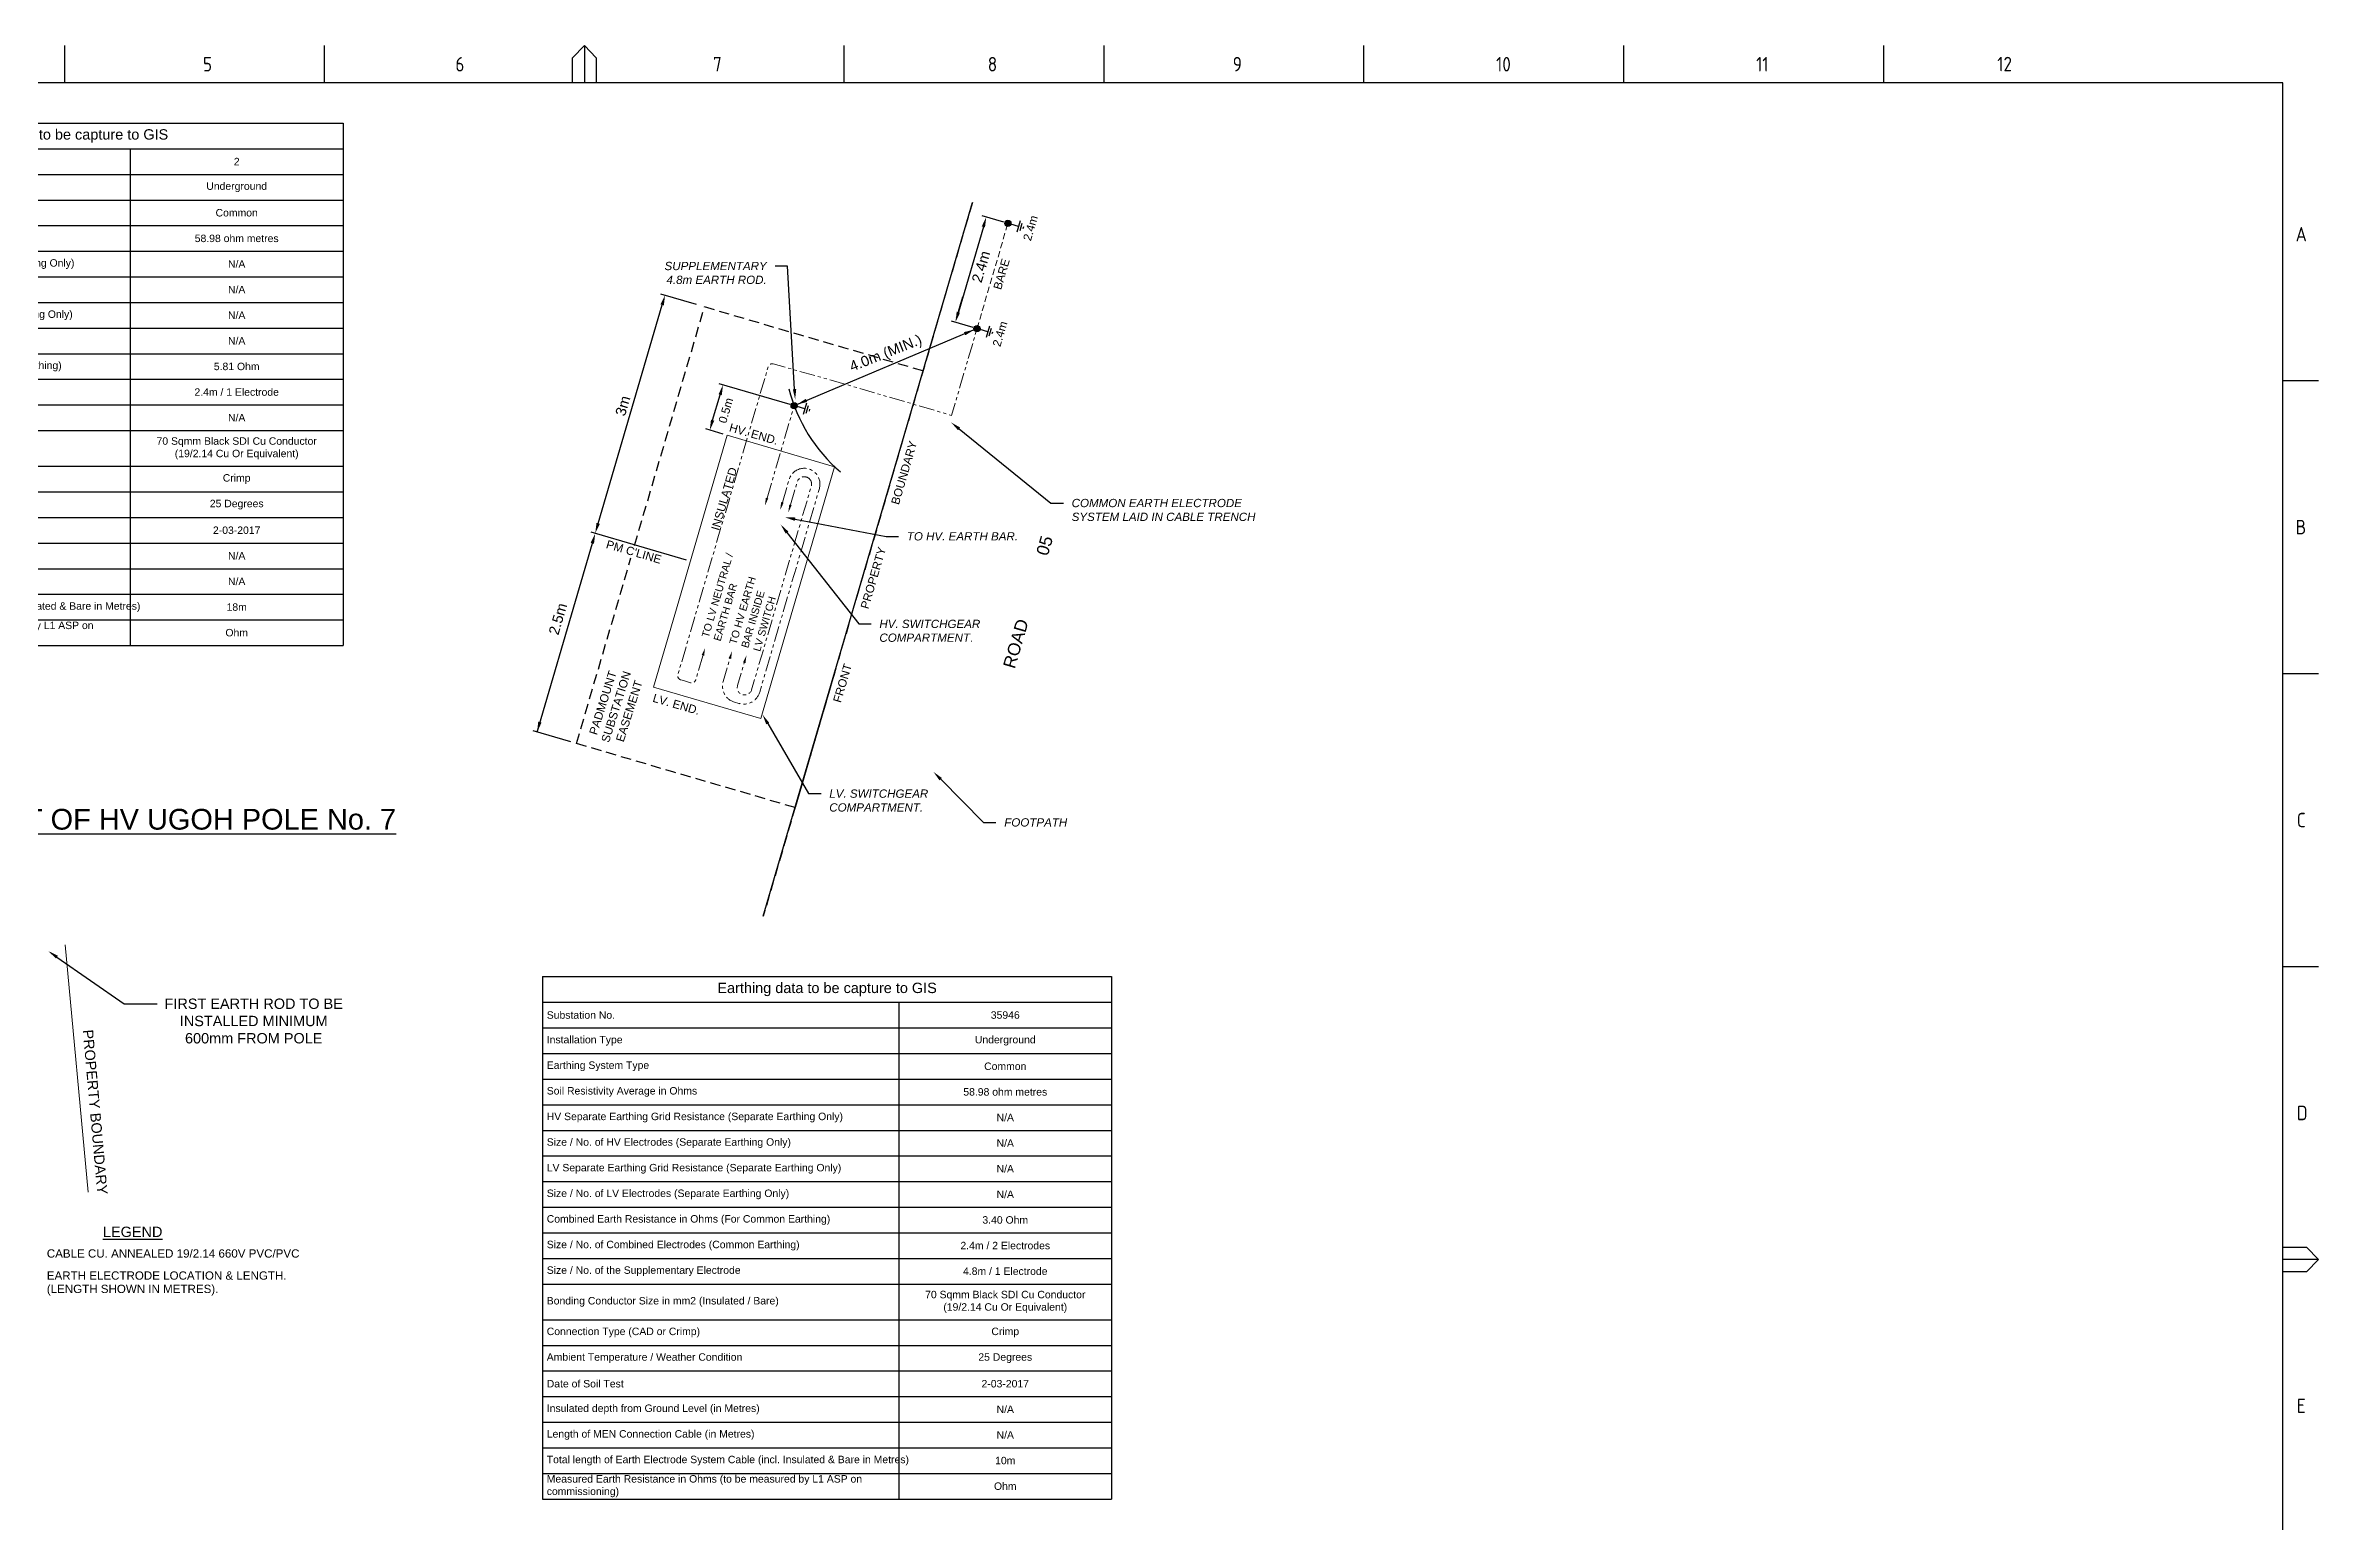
# Paper-space layout 'Sheet(3)' of a CAD drawing. Header units: metres, sheet in millimetres. Extents: x -29 to 809, y -3 to 584.
# Drawn here: x 260 to 809, y 227 to 584 of the extents above; entities that cross this region are included whole.
import ezdxf
from ezdxf import colors
from ezdxf.entities.mleader import LeaderData, LeaderLine
from ezdxf.enums import TextEntityAlignment as Align
from ezdxf.math import Vec2, Vec3

# ---------------------------------------------------------------- set-up
doc = ezdxf.new("R2010")
doc.units = ezdxf.units.M
doc.linetypes.add('DASHED', pattern=[0.75, 0.5, -0.25])
doc.linetypes.add('PHANTOM2', pattern=[1.25, 0.625, -0.125, 0.125, -0.125, 0.125, -0.125])
doc.layers.get('0').update_dxf_attribs({"color": 6})
doc.layers.add('Cadastre Land Parcels_SP_EXT', color=9, linetype='Continuous', lineweight=5)
for name, color, linetype in [('Notes', 7, 'Continuous'), ('Notes_SP_MISC', 7, 'Continuous'), ('SupportsUG_SP_EXT', 7, 'Continuous')]:
    doc.layers.add(name, color=color, linetype=linetype)
doc.styles.add('ARIAL', font='arial.ttf', dxfattribs={"height": 2})
doc.styles.add('iecARIAL', font='arial.ttf', dxfattribs={"height": 2})
doc.styles.add('iecISOCP', font='isocp.shx')
doc.styles.get("Standard").update_dxf_attribs({"font": 'arial.ttf'})

# ---------------------------------------------------------------- blocks, each defined once
blk = doc.blocks.new('A1_FRAME_TITLE')
at = {"layer": 'Notes', "linetype": 'Continuous'}
for p, q in [((285.67, 574.39), (285.67, 583.39)), ((351.17, 574.39), (351.17, 583.39)), ((413.67, 580.39), (416.67, 583.39)), ((416.67, 583.39), (416.67, 574.39)), ((416.67, 583.39), (419.67, 580.39)), ((482.19, 574.39), (482.19, 583.39)), ((547.7, 574.39), (547.7, 583.39)), ((613.21, 574.39), (613.21, 583.39)), ((678.72, 574.39), (678.72, 583.39)), ((744.23, 574.39), (744.23, 583.39)), ((413.67, 574.39), (413.67, 580.39)), ((419.67, 580.39), (419.67, 574.39)), ((844.88, 5.97), (844.88, 574.39)), ((853.87, 502.43), (844.87, 502.43)), ((844.88, 431.68), (853.87, 431.68)), ((844.87, 360.93), (853.87, 360.93)), ((844.88, 293.18), (850.87, 293.18)), ((850.87, 293.18), (853.87, 290.18)), ((853.87, 290.18), (844.87, 290.18)), ((850.87, 287.18), (844.88, 287.18)), ((853.87, 290.18), (850.87, 287.18))]:
    blk.add_line(p, q, dxfattribs=at)
at = {"layer": 'Notes', "linetype": 'Continuous', "flags": 128}
blk.add_lwpolyline([(844.88, 574.39), (149.5, 574.39)], dxfattribs=at)
blk.add_attdef('DRAFT_NUM', (9.35, 23.29), '', height=2.5, rotation=90)
at = {"layer": 'Notes', "style": 'iecISOCP'}
for s, p in [('5', (320.5, 577.12)), ('6', (384.13, 577.12)), ('7', (449.08, 577.12)), ('8', (518.36, 577.12)), ('9', (580.11, 577.12)), ('10', (646.5, 577.12)), ('11', (712.06, 577.12)), ('12', (772.87, 577.16)), ('A', (848.09, 536.06)), ('B', (848.09, 465.31)), ('C', (848.39, 394.56)), ('D', (848.39, 323.81)), ('E', (848.39, 253.06))]:
    blk.add_text(s, height=3.5, dxfattribs=at).set_placement(p)
at = {"layer": 'Notes', "style": 'iecISOCP', "flags": 8}
blk.add_attdef('VERSION_NO', text='', height=2.5, rotation=90, dxfattribs=at).set_placement((302.04, 43.81), align=Align.MIDDLE_CENTER)
at = {"layer": 'Notes', "style": 'iecISOCP'}
for tag, p in [('CAP_NO', (513.19, 43.46)), ('IE_NUM', (513.05, 37.81)), ('REF_No_1', (335.24, 32.31)), ('REF_1', (362.52, 32.31)), ('GEN_WO', (441.71, 31.76)), ('HV_SWITCH', (513.46, 32.16)), ('REF_No_2', (335.24, 26.31)), ('REF_2', (362.52, 26.31)), ('OH_WO', (441.71, 25.81)), ('UBD_REF', (513.05, 25.83)), ('REF_No_3', (335.24, 20.31)), ('REF_3', (362.52, 20.31)), ('UG_WO', (441.71, 20.05)), ('GIS_MAP_No', (513.05, 20.04)), ('REF_No_4', (335.24, 14.31)), ('REF_4', (362.52, 14.31)), ('HV_OP_DIAG', (513.33, 14.2)), ('SUB_WO', (441.71, 13.81)), ('LGA', (512.95, 7.78)), ('ExportID', (-11.47, 2.39))]:
    blk.add_attdef(tag, p, '', height=2.5, dxfattribs=at)
for tag, height, p in [('T1', 3.5, (684.37, 39.47)), ('scale', 2.5, (567.76, 33.27)), ('T2', 3.5, (684.37, 34.35)), ('T3', 3.5, (684.37, 28.92)), ('DRAWN', 2.5, (567.76, 24.93)), ('T4', 3.5, (684.37, 23.66)), ('REV', 5, (840.57, 17.1)), ('DATE', 2.5, (567.76, 16.88)), ('T5', 3.5, (684.37, 18.23)), ('T6', 3.5, (684.37, 12.97)), ('DESIGN', 2.5, (605.62, 9.15)), ('CHD', 2.5, (567.76, 8.37))]:
    blk.add_attdef(tag, text='', height=height, dxfattribs=at).set_placement(p, align=Align.CENTER)
blk.add_attdef('NUM', text='', height=7, dxfattribs=at).set_placement((812.88, 20.12), align=Align.MIDDLE_CENTER)
for tag, p in [('NS', (811.23, 8.12)), ('SHTS', (825.93, 8.12))]:
    blk.add_attdef(tag, text='', height=2.5, dxfattribs=at).set_placement(p, align=Align.MIDDLE)
at = {"layer": 'Notes', "style": 'iecISOCP', "flags": 1}
for tag, p in [('ProjectType', (-6.37, -26.8)), ('ProjectNumber', (3.01, -26.82)), ('DrawingNumber', (14.96, -26.8)), ('ProjectDescription', (27.02, -26.83)), ('ExportDate', (39.74, -26.79)), ('ExportUserName', (48.61, -26.8)), ('DesignerCompanyName', (60.94, -26.79)), ('ExportAreaOfInterest', (76.55, -26.81)), ('GIS_SUCCESS', (91.45, -26.78)), ('CAD_SUCCESS', (101.24, -26.78)), ('DEPOTCODE', (111.56, -26.88)), ('ExportCategories', (119.53, -26.8)), ('Comments', (133.84, -26.88))]:
    blk.add_attdef(tag, p, '', height=1, dxfattribs=at)
blk = doc.blocks.new('m4')
at = {"layer": 'Notes', "color": 7, "linetype": 'Continuous'}
for points in [[(0, -1.95), (0, 0)], [(-1.43, -1.95), (1.43, -1.95)], [(-0.95, -2.52), (0.95, -2.52)], [(-0.24, -3.09), (0.24, -3.09)]]:
    blk.add_lwpolyline(points, dxfattribs=at)
blk = doc.blocks.new('*T806')
at = {"layer": 'Notes', "lineweight": -2, "transparency": 16777216}
for p, q in [((0, 0), (137.42, 0)), ((0, 0), (0, -126.17)), ((137.42, 0), (137.42, -126.17)), ((0, -6.19), (137.42, -6.19)), ((86.05, -6.19), (86.05, -126.17)), ((0, -12.37), (137.42, -12.37)), ((0, -18.56), (137.42, -18.56)), ((0, -24.75), (137.42, -24.75)), ((0, -30.93), (137.42, -30.93)), ((0, -37.12), (137.42, -37.12)), ((0, -43.31), (137.42, -43.31)), ((0, -49.49), (137.42, -49.49)), ((0, -55.68), (137.42, -55.68)), ((0, -61.87), (137.42, -61.87)), ((0, -68.05), (137.42, -68.05)), ((0, -74.24), (137.42, -74.24)), ((0, -82.86), (137.42, -82.86)), ((0, -89.05), (137.42, -89.05)), ((0, -95.23), (137.42, -95.23)), ((0, -101.42), (137.42, -101.42)), ((0, -107.61), (137.42, -107.61)), ((0, -113.79), (137.42, -113.79)), ((0, -119.98), (137.42, -119.98)), ((0, -126.17), (137.42, -126.17))]:
    blk.add_line(p, q, dxfattribs=at)
at = {"layer": 'Notes', "color": 0, "transparency": 16777216}
for s, insert, char_height, width, attachment_point in [('Earthing data to be capture to GIS', (68.71, -3.09), 2.5, 135.4197, 5), ('Substation No. ', (1, -9.28), 1.8, 84.0504, 4), ('35946', (111.74, -9.28), 1.8, 49.3693, 5), ('Installation Type', (1, -15.47), 1.8, 84.0504, 4), ('Underground', (111.74, -15.47), 1.8, 49.3693, 5), ('Earthing System Type', (1, -21.65), 1.8, 84.0504, 4), ('Common', (111.74, -21.65), 1.8, 49.3693, 5), ('Soil Resistivity Average in Ohms', (1, -27.84), 1.8, 84.0504, 4), ('58.98 ohm metres', (111.74, -27.84), 1.8, 49.3693, 5), ('HV Separate Earthing Grid Resistance (Separate Earthing Only)', (1, -34.03), 1.8, 84.0504, 4), ('N/A', (111.74, -34.03), 1.8, 49.3693, 5), ('Size / No. of HV Electrodes (Separate Earthing Only)', (1, -40.21), 1.8, 84.0504, 4), ('N/A', (111.74, -40.21), 1.8, 49.3693, 5), ('LV Separate Earthing Grid Resistance (Separate Earthing Only)', (1, -46.4), 1.8, 84.0504, 4), ('N/A', (111.74, -46.4), 1.8, 49.3693, 5), ('Size / No. of LV Electrodes (Separate Earthing Only)', (1, -52.59), 1.8, 84.0504, 4), ('N/A', (111.74, -52.59), 1.8, 49.3693, 5), ('Combined Earth Resistance in Ohms (For Common Earthing)', (1, -58.77), 1.8, 84.0504, 4), ('3.40 Ohm', (111.74, -58.77), 1.8, 49.3693, 5), ('Size / No. of Combined Electrodes (Common Earthing)', (1, -64.96), 1.8, 84.0504, 4), ('2.4m / 2 Electrodes', (111.74, -64.96), 1.8, 49.3693, 5), ('Size / No. of the Supplementary Electrode', (1, -71.15), 1.8, 84.0504, 4), ('4.8m / 1 Electrode', (111.74, -71.15), 1.8, 49.3693, 5), ('70 Sqmm Black SDI Cu Conductor\\P(19/2.14 Cu Or Equivalent)', (111.74, -78.55), 1.8, 49.3693, 5), ('Bonding Conductor Size in mm2 (Insulated / Bare)', (1, -78.55), 1.8, 84.0504, 4), ('Connection Type (CAD or Crimp)', (1, -85.95), 1.8, 84.0504, 4), ('Crimp', (111.74, -85.95), 1.8, 49.3693, 5), ('Ambient Temperature / Weather Condition', (1, -92.14), 1.8, 84.0504, 4), ('25 Degrees', (111.74, -92.14), 1.8, 49.3693, 5), ('Date of Soil Test', (1, -98.33), 1.8, 84.0504, 4), ('2-03-2017', (111.74, -98.33), 1.8, 49.3693, 5), ('Insulated depth from Ground Level (in Metres)', (1, -104.51), 1.8, 84.0504, 4), ('N/A', (111.74, -104.51), 1.8, 49.3693, 5), ('Length of MEN Connection Cable (in Metres)', (1, -110.7), 1.8, 84.0504, 4), ('N/A', (111.74, -110.7), 1.8, 49.3693, 5), ('Total length of Earth Electrode System Cable (incl. Insulated & Bare in Metres)', (1, -116.89), 1.8, 84.0504, 4), ('Measured Earth Resistance in Ohms (to be measured by L1 ASP on commissioning)', (1, -123.07), 1.8, 84.0504, 4), ('10m', (111.74, -116.89), 1.8, 49.3693, 5), ('Ohm', (111.74, -123.07), 1.8, 49.3693, 5)]:
    blk.add_mtext(s, dxfattribs=dict(at, insert=insert, char_height=char_height, width=width, attachment_point=attachment_point))
blk = doc.blocks.new('*T807')
at = {"layer": 'Notes', "lineweight": -2, "transparency": 16777216}
for p, q in [((0, 0), (137.42, 0)), ((0, 0), (0, -126.17)), ((137.42, 0), (137.42, -126.17)), ((0, -6.19), (137.42, -6.19)), ((86.05, -6.19), (86.05, -126.17)), ((0, -12.37), (137.42, -12.37)), ((0, -18.56), (137.42, -18.56)), ((0, -24.75), (137.42, -24.75)), ((0, -30.93), (137.42, -30.93)), ((0, -37.12), (137.42, -37.12)), ((0, -43.31), (137.42, -43.31)), ((0, -49.49), (137.42, -49.49)), ((0, -55.68), (137.42, -55.68)), ((0, -61.87), (137.42, -61.87)), ((0, -68.05), (137.42, -68.05)), ((0, -74.24), (137.42, -74.24)), ((0, -82.86), (137.42, -82.86)), ((0, -89.05), (137.42, -89.05)), ((0, -95.23), (137.42, -95.23)), ((0, -101.42), (137.42, -101.42)), ((0, -107.61), (137.42, -107.61)), ((0, -113.79), (137.42, -113.79)), ((0, -119.98), (137.42, -119.98)), ((0, -126.17), (137.42, -126.17))]:
    blk.add_line(p, q, dxfattribs=at)
at = {"layer": 'Notes', "color": 0, "transparency": 16777216}
for s, insert, char_height, width, attachment_point in [('Earthing data to be capture to GIS', (68.71, -3.09), 2.5, 135.4197, 5), ('Pole No. ', (1, -9.28), 1.8, 84.0504, 4), ('2', (111.74, -9.28), 1.8, 49.3693, 5), ('Installation Type', (1, -15.47), 1.8, 84.0504, 4), ('Underground', (111.74, -15.47), 1.8, 49.3693, 5), ('Earthing System Type', (1, -21.65), 1.8, 84.0504, 4), ('Common', (111.74, -21.65), 1.8, 49.3693, 5), ('Soil Resistivity Average in Ohms', (1, -27.84), 1.8, 84.0504, 4), ('58.98 ohm metres', (111.74, -27.84), 1.8, 49.3693, 5), ('HV Separate Earthing Grid Resistance (Separate Earthing Only)', (1, -34.03), 1.8, 84.0504, 4), ('N/A', (111.74, -34.03), 1.8, 49.3693, 5), ('Size / No. of HV Electrodes (Separate Earthing Only)', (1, -40.21), 1.8, 84.0504, 4), ('N/A', (111.74, -40.21), 1.8, 49.3693, 5), ('LV Separate Earthing Grid Resistance (Separate Earthing Only)', (1, -46.4), 1.8, 84.0504, 4), ('N/A', (111.74, -46.4), 1.8, 49.3693, 5), ('Size / No. of LV Electrodes (Separate Earthing Only)', (1, -52.59), 1.8, 84.0504, 4), ('N/A', (111.74, -52.59), 1.8, 49.3693, 5), ('Combined Earth Resistance in Ohms (For Common Earthing)', (1, -58.77), 1.8, 84.0504, 4), ('5.81 Ohm', (111.74, -58.77), 1.8, 49.3693, 5), ('Size / No. of Combined Electrodes (Common Earthing)', (1, -64.96), 1.8, 84.0504, 4), ('2.4m / 1 Electrode', (111.74, -64.96), 1.8, 49.3693, 5), ('Size / No. of the Supplementary Electrode', (1, -71.15), 1.8, 84.0504, 4), ('N/A', (111.74, -71.15), 1.8, 49.3693, 5), ('70 Sqmm Black SDI Cu Conductor\\P(19/2.14 Cu Or Equivalent)', (111.74, -78.55), 1.8, 49.3693, 5), ('Bonding Conductor Size in mm2 (Insulated / Bare)', (1, -78.55), 1.8, 84.0504, 4), ('Connection Type (CAD or Crimp)', (1, -85.95), 1.8, 84.0504, 4), ('Crimp', (111.74, -85.95), 1.8, 49.3693, 5), ('Ambient Temperature / Weather Condition', (1, -92.14), 1.8, 84.0504, 4), ('25 Degrees', (111.74, -92.14), 1.8, 49.3693, 5), ('Date of Soil Test', (1, -98.33), 1.8, 84.0504, 4), ('2-03-2017', (111.74, -98.33), 1.8, 49.3693, 5), ('Insulated depth from Ground Level (in Metres)', (1, -104.51), 1.8, 84.0504, 4), ('N/A', (111.74, -104.51), 1.8, 49.3693, 5), ('Length of MEN Connection Cable (in Metres)', (1, -110.7), 1.8, 84.0504, 4), ('N/A', (111.74, -110.7), 1.8, 49.3693, 5), ('Total length of Earth Electrode System Cable (incl. Insulated & Bare in Metres)', (1, -116.89), 1.8, 84.0504, 4), ('Measured Earth Resistance in Ohms (to be measured by L1 ASP on commissioning)', (1, -123.07), 1.8, 84.0504, 4), ('18m', (111.74, -116.89), 1.8, 49.3693, 5), ('Ohm', (111.74, -123.07), 1.8, 49.3693, 5)]:
    blk.add_mtext(s, dxfattribs=dict(at, insert=insert, char_height=char_height, width=width, attachment_point=attachment_point))

psp = doc.layouts.new('Sheet(3)')

# ---------------------------------------------------------------- hatches: boundary and pattern name
at = {"layer": 'Notes'}
h = psp.add_hatch(color=256, dxfattribs=at)
edge = h.paths.add_edge_path()
edge.add_arc((492.36, 540.81), 0.744, -106.3306, 253.6694)
h = psp.add_hatch(color=256, dxfattribs=at)
edge = h.paths.add_edge_path()
edge.add_arc((484.92, 515.41), 0.744, -106.3306, 253.6694)
h = psp.add_hatch(color=256, dxfattribs=at)
edge = h.paths.add_edge_path()
edge.add_arc((440.74, 496.76), 0.744, 523.6694, 883.6694, ccw=False)

# ---------------------------------------------------------------- linework, layer by layer
at = {"layer": 'Cadastre Land Parcels_SP_EXT', "linetype": 'Continuous', "flags": 128}
psp.add_lwpolyline([(264.64, 366.54), (270.22, 306.79)], dxfattribs=at)
at = {"layer": 'Notes'}
for p, q in [((433.27, 373.47), (483.79, 545.88)), ((417.15, 521.19), (408.58, 523.7)), ((393.4, 468.34), (408.87, 521.12)), ((484.92, 515.41), (440.74, 496.76)), ((439.78, 497.04), (422.6, 502.08)), ((421.06, 493.27), (422.86, 499.4)), ((423.63, 489.91), (419.4, 491.15)), ((388.87, 452.88), (392, 463.54)), ((414.71, 459.49), (391.74, 466.22)), ((378.64, 417.96), (388.87, 452.88)), ((386.82, 415.56), (377.68, 418.24))]:
    psp.add_line(p, q, dxfattribs=at)
at = {"layer": 'Notes', "transparency": 16777216}
for p, q in [((486.44, 539.94), (480.4, 519.34)), ((491.4, 541.09), (486.18, 542.62)), ((479.98, 517.89), (481.51, 523.11)), ((483.96, 515.69), (478.74, 517.22))]:
    psp.add_line(p, q, dxfattribs=at)
at = {"layer": 'Notes', "lineweight": 0}
for p, q in [((417.15, 464.27), (424.59, 489.63)), ((424.59, 489.63), (450.5, 482.04)), ((450.5, 482.04), (432.67, 421.2)), ((412.3, 447.72), (417.15, 464.27)), ((406.76, 428.79), (412.3, 447.72)), ((432.67, 421.2), (406.76, 428.79))]:
    psp.add_line(p, q, dxfattribs=at)
at = {"layer": 'Notes', "linetype": 'DASHED', "ltscale": 5, "flags": 128}
for points in [[(483.79, 545.88), (455.47, 449.23)], [(402.2, 463.02), (419.08, 520.62)], [(471.86, 505.16), (452.75, 510.76), (442.6, 513.73), (419.08, 520.62)], [(388.18, 415.17), (401.33, 460.06)], [(453.97, 444.11), (451.71, 436.4), (451.43, 435.45)], [(450.55, 432.44), (433.27, 373.47)], [(440.96, 399.7), (421.85, 405.3), (411.7, 408.27), (388.18, 415.17), (388.21, 415.27)]]:
    psp.add_lwpolyline(points, dxfattribs=at)
at = {"layer": 'Notes', "linetype": 'DASHED', "lineweight": 0, "ltscale": 3, "flags": 128}
psp.add_lwpolyline([(484.92, 515.41), (492.36, 540.81)], dxfattribs=at)
at = {"layer": 'Notes', "linetype": 'PHANTOM2', "lineweight": 0, "ltscale": 6, "flags": 128}
psp.add_lwpolyline([(418.69, 436.4), (416.97, 430.55, -0.414214), (415.73, 429.87), (414.24, 430.31), (413.34, 430.57, -0.414214), (412.66, 431.82), (433.87, 504.17), (434.47, 506.19, -0.414214), (435.71, 506.87), (450.27, 502.78), (478.77, 494.43), (484.92, 515.41)], format="xyb", dxfattribs=at)
psp.add_lwpolyline([(434.21, 474.47), (440.74, 496.76)], dxfattribs=at)
at = {"layer": 'Notes', "color": 0, "linetype": 'PHANTOM2', "lineweight": 0, "ltscale": 6, "flags": 128}
for points in [[(437.9, 473.39), (439.52, 478.93, -1), (446.83, 476.78), (432.42, 427.6, -0.414214), (427.41, 424.86), (426.3, 425.19, -0.414214), (423.59, 430.15), (425.22, 435.72)], [(439.86, 472.82), (441.48, 478.35, -1), (444.88, 477.36), (430.47, 428.18, -1), (427.07, 429.17), (428.69, 434.7)]]:
    psp.add_lwpolyline(points, format="xyb", dxfattribs=at)
at = {"layer": 'Notes', "linetype": 'Continuous', "ltscale": 5, "flags": 128}
psp.add_lwpolyline([(450.83, 433.41), (440.96, 399.7)], dxfattribs=at)
at = {"layer": 'Notes'}
for centre in [(492.36, 540.81), (484.92, 515.41), (440.74, 496.76)]:
    psp.add_circle(centre, 0.744, dxfattribs=at)
psp.add_arc((477.9, 510.8), 39.72, 194.5281, 229.1066, dxfattribs=at)
at = {"layer": 'Notes', "transparency": 16777216}
for points in [[(486.84, 539.83), (486.04, 540.06), (487.14, 542.34)], [(480.8, 519.22), (480, 519.46), (479.7, 516.94)]]:
    psp.add_solid(points, dxfattribs=at)
at = {"layer": 'Notes'}
for points in [[(409.27, 521.01), (408.47, 521.24), (409.57, 523.52)], [(481.76, 514.56), (482.08, 513.79), (484.23, 515.12)], [(423.26, 499.28), (422.46, 499.51), (423.56, 501.79)], [(443.54, 498.44), (443.88, 497.68), (441.43, 497.05)], [(421.46, 493.15), (420.66, 493.39), (420.36, 490.87)], [(434.51, 474.39), (433.68, 472.68), (433.91, 474.56)], [(438.2, 473.31), (437.37, 471.59), (437.6, 473.48)], [(440.16, 472.73), (439.33, 471.02), (439.56, 472.91)], [(393.8, 468.23), (393, 468.46), (392.7, 465.94)], [(392.4, 463.43), (391.6, 463.66), (392.7, 465.94)], [(418.4, 436.54), (419.23, 438.25), (419, 436.36)], [(424.92, 435.81), (425.75, 437.52), (425.52, 435.63)], [(428.99, 434.62), (429.22, 436.5), (428.39, 434.79)], [(379.74, 420.24), (378.94, 420.48), (378.64, 417.96)]]:
    psp.add_solid(points, dxfattribs=at)

# ---------------------------------------------------------------- block references
for name, p in [('*T807', (194.36, 565.02)), ('*T806', (379.99, 358.87))]:
    psp.add_blockref(name, p)
at = {"layer": 'Notes', "xscale": -1}
for p, rotation in [((493.07, 540.6), 73.66939453859392), ((485.63, 515.2), 73.66939453859392), ((441.45, 496.55), 73.66939453858377)]:
    psp.add_blockref('m4', p, dxfattribs=dict(at, rotation=rotation))
at = {"layer": 'SupportsUG_SP_EXT', "xscale": 0.958}
psp.add_blockref('A1_FRAME_TITLE', (-9.08, 0.39), dxfattribs=at)

# ---------------------------------------------------------------- texts
at = {"layer": 'Notes', "style": 'ARIAL'}
for s, rotation, p in [('2.4m', 73.6694, (499.35, 539.23)), ('BARE', 73.6694, (492.36, 528.12)), ('2.4m', 73.6694, (491.98, 513.67)), ('HV. END.', 343.9, (430.54, 488.4)), ('INSULATED', 73.6694, (425.37, 473.83)), ('LV. END.', 343.9, (411.84, 423.12))]:
    psp.add_text(s, height=2, rotation=rotation, dxfattribs=at).set_placement(p, align=Align.BOTTOM_CENTER)
for s, height, rotation, p in [('4.0m (MIN.)', 2.5, 21.6556, (454.72, 504.98)), ('FRONT                  PROPERTY              BOUNDARY', 2, 73.6694, (452.01, 424.89)), ("PM C'LINE", 2, 343.6694, (395.15, 462.44)), ('ROAD              05', 3, 73.6694, (494.01, 433.07)), ('2.5m', 2.5, 73.6694, (383.77, 441.2))]:
    psp.add_text(s, height=height, rotation=rotation, dxfattribs=at).set_placement(p)
at = {"layer": 'Notes', "style": 'iecARIAL'}
psp.add_text('%%UCOMMON EARTHING LAYOUT OF HV UGOH POLE No. 7', height=5, dxfattribs=at).set_placement((251.66, 392.89), align=Align.BOTTOM_CENTER)
at = {"layer": 'Notes', "style": 'ARIAL'}
psp.add_text('%%ULEGEND', height=2.5, dxfattribs=at).set_placement((280.98, 297.24), align=Align.MIDDLE_CENTER)
at = {"layer": 'Notes', "color": 7, "style": 'ARIAL'}
for s, p in [('CABLE CU. ANNEALED 19/2.14 660V PVC/PVC', (260.24, 291.01)), ('EARTH ELECTRODE LOCATION & LENGTH.', (260.24, 285.68)), ('(LENGTH SHOWN IN METRES).', (260.24, 282.46))]:
    psp.add_text(s, height=2, dxfattribs=at).set_placement(p)
at = {"layer": 'Notes', "transparency": 16777216, "insert": (485.86, 530.35), "char_height": 2.5, "attachment_point": 5, "rotation": 73.6694, "style": 'ARIAL'}
psp.add_mtext('2.4m', dxfattribs=at)
at = {"layer": 'Notes', "attachment_point": 5, "rotation": 73.6694, "style": 'ARIAL'}
for s, insert, char_height in [('\\A1;3m', (399.36, 496.75), 2.5), ('\\A1;0.5m', (424.24, 495.63), 2)]:
    psp.add_mtext(s, dxfattribs=dict(at, insert=insert, char_height=char_height))
at = {"layer": 'Notes', "color": 7, "ltscale": 0.5, "char_height": 1.8, "attachment_point": 1, "style": 'ARIAL'}
for s, insert, width, rotation in [('TO LV NEUTRAL / EARTH BAR', (418.35, 441.11), 24.3187, 73.5571), ('TO HV EARTH BAR INSIDE LV SWITCH', (425.03, 439.46), 17.6038, 73.6173)]:
    psp.add_mtext(s, dxfattribs=dict(at, insert=insert, width=width, rotation=rotation))
at = {"layer": 'Notes', "lineweight": 0, "insert": (390.89, 416.78), "char_height": 2, "width": 17.6435, "attachment_point": 1, "rotation": 72.5072}
psp.add_mtext('\\pi0.96362;PADMOUNT\\P\\pi0.072756;SUBSTATION  \\P\\pi1.2753;EASEMENT ', dxfattribs=at)

# ---------------------------------------------------------------- leaders
at = {"layer": 'Notes'}
ml = psp.add_multileader_mtext('Standard', dxfattribs=at)
ml.set_content('FIRST EARTH ROD TO BE INSTALLED MINIMUM 600mm FROM POLE', color=256)
ml.set_leader_properties()
ml.build(insert=Vec2(0, 0))
ml.multileader.update_dxf_attribs({"has_text_frame": 1, "arrow_head_size": 2.5})
ctx = ml.context
ctx.base_point, ctx.char_height, ctx.arrow_head_size, ctx.plane_origin = Vec3(286.91, 352.31), 2.5, 2.5, Vec3(275.84, 272.82)
ctx.text_align_type = 1
notes = []
notes.append((ctx, [(0, (1, 1, 0), (278.91, 352.31), (1, 0), 8, [(0, [(260.62, 365.03)], 0, [])])]))
ctx.mtext.insert, ctx.mtext.width, ctx.mtext.defined_height, ctx.mtext.alignment, ctx.mtext.flow_direction = Vec3(310.21, 353.58), 47.7861, 15.4, 2, 5
ml = psp.add_multileader_mtext('Standard', dxfattribs=at)
ml.set_content('PROPERTY BOUNDARY', color=256)
ml.set_leader_properties()
ml.build(insert=Vec2(0, 0))
ml.multileader.update_dxf_attribs({"leader_type": 0, "arrow_head_size": 2.5})
ctx = ml.context
ctx.base_point, ctx.char_height, ctx.arrow_head_size, ctx.plane_origin, ctx.plane_x_axis, ctx.plane_y_axis = Vec3(269.96, 348.07), 2.5, 2.5, Vec3(192.4, 457.36), Vec3(0.088627, -0.996065), Vec3(0.996065, 0.088627)
notes.append((ctx, [(0, (1, 1, 0), (269.25, 356.04), (0.088627, -0.996065), 8, [(0, [(269.87, 360.97)], 0, [])])]))
ctx.mtext.insert, ctx.mtext.text_direction, ctx.mtext.rotation, ctx.mtext.flow_direction = Vec3(271.4, 346.19), Vec3(0.088627, -0.996065), 4.801132, 5
for ctx, leaders in notes:
    for number, flags, end, landing, length, lines in leaders:
        leader = LeaderData()
        leader.index, (leader.has_last_leader_line, leader.has_dogleg_vector, leader.attachment_direction) = number, flags
        leader.last_leader_point, leader.dogleg_vector, leader.dogleg_length = Vec3(end), Vec3(landing), length
        for number, points, colour, breaks in lines:
            line = LeaderLine()
            line.index, line.vertices, line.color, line.breaks = number, Vec3.list(points), colors.encode_raw_color(colour), breaks
            leader.lines.append(line)
        ctx.leaders.append(leader)

# ---------------------------------------------------------------- next in the draw order: leaders
at = {"layer": 'Notes_SP_MISC'}
ml = psp.add_multileader_mtext('Standard', dxfattribs=at)
ml.set_content('{\\fArial|b0|i1|c0|p34;\\C7;SUPPLEMENTARY 4.8m EARTH ROD.}', color=256)
ml.set_leader_properties(color=256, linetype='ByLayer', lineweight=-1)
ml.build(insert=Vec2(0, 0))
ml.multileader.update_dxf_attribs({"dogleg_length": 3, "arrow_head_size": 2.5})
ctx = ml.context
ctx.base_point, ctx.char_height, ctx.arrow_head_size, ctx.plane_origin = Vec3(407.34, 530.5), 2, 2.5, Vec3(401.54, 512.36)
ctx.text_align_type = 2
notes = []
notes.append((ctx, [(0, (1, 1, 0), (439.12, 530.5), (-1, 0), 3, [(0, [(440.98, 498.28)], 0, [])])]))
ctx.mtext.insert, ctx.mtext.width, ctx.mtext.alignment, ctx.mtext.flow_direction = Vec3(434.12, 531.52), 25.0023, 3, 5
ctx.mtext.has_bg_fill, ctx.mtext.bg_color, ctx.mtext.bg_scale_factor, ctx.mtext.bg_transparency, ctx.mtext.use_window_bg_color = 1, -1027028792, 1.5, 0, 1
ml = psp.add_multileader_mtext('Standard', dxfattribs=at)
ml.set_content('{\\fArial|b0|i1|c0|p34;\\C7;COMMON EARTH ELECTRODE SYSTEM LAID IN CABLE TRENCH }', color=256)
ml.set_leader_properties(color=256, linetype='ByLayer', lineweight=-1)
ml.build(insert=Vec2(0, 0))
ml.multileader.update_dxf_attribs({"dogleg_length": 3, "arrow_head_size": 2.5})
ctx = ml.context
ctx.base_point, ctx.char_height, ctx.arrow_head_size, ctx.plane_origin = Vec3(505.77, 473.25), 2, 2.5, Vec3(478.69, 498.77)
notes.append((ctx, [(1, (1, 1, 0), (502.77, 473.25), (1, 0), 3, [(0, [(478.65, 492.74)], 0, [])])]))
ctx.mtext.insert, ctx.mtext.width, ctx.mtext.flow_direction = Vec3(507.77, 474.27), 49.4115, 5
ctx.mtext.has_bg_fill, ctx.mtext.bg_color, ctx.mtext.bg_scale_factor, ctx.mtext.bg_transparency, ctx.mtext.use_window_bg_color = 1, -1027028792, 1.5, 0, 1
ml = psp.add_multileader_mtext('Standard', dxfattribs=at)
ml.set_content('{\\fArial|b0|i1|c0|p34;\\C7;FOOTPATH}', color=256)
ml.set_leader_properties(color=256, linetype='ByLayer', lineweight=-1)
ml.build(insert=Vec2(0, 0))
ml.multileader.update_dxf_attribs({"dogleg_length": 3, "arrow_head_size": 2.5})
ctx = ml.context
ctx.base_point, ctx.char_height, ctx.arrow_head_size, ctx.plane_origin = Vec3(489.49, 396.11), 2, 2.5, Vec3(455.41, 332.14)
notes.append((ctx, [(1, (1, 1, 0), (486.49, 396.11), (1, 0), 3, [(0, [(474.39, 408.33)], 0, [])])]))
ctx.mtext.insert, ctx.mtext.width, ctx.mtext.flow_direction = Vec3(491.49, 397.13), 15.3201, 5
ctx.mtext.has_bg_fill, ctx.mtext.bg_color, ctx.mtext.bg_scale_factor, ctx.mtext.bg_transparency, ctx.mtext.use_window_bg_color = 1, -1027028792, 1.5, 0, 1
for ctx, leaders in notes:
    for number, flags, end, landing, length, lines in leaders:
        leader = LeaderData()
        leader.index, (leader.has_last_leader_line, leader.has_dogleg_vector, leader.attachment_direction) = number, flags
        leader.last_leader_point, leader.dogleg_vector, leader.dogleg_length = Vec3(end), Vec3(landing), length
        for number, points, colour, breaks in lines:
            line = LeaderLine()
            line.index, line.vertices, line.color, line.breaks = number, Vec3.list(points), colors.encode_raw_color(colour), breaks
            leader.lines.append(line)
        ctx.leaders.append(leader)

# ---------------------------------------------------------------- next in the draw order: leaders
ml = psp.add_multileader_mtext('Standard', dxfattribs=at)
ml.set_content('{\\fArial|b0|i1|c0|p34;\\C7;TO HV. EARTH BAR.}', color=256)
ml.set_leader_properties(color=256, linetype='ByLayer', lineweight=-1)
ml.build(insert=Vec2(0, 0))
ml.multileader.update_dxf_attribs({"dogleg_length": 3, "arrow_head_size": 2.5})
ctx = ml.context
ctx.base_point, ctx.char_height, ctx.arrow_head_size, ctx.plane_origin = Vec3(465.96, 465.21), 2, 2.5, Vec3(442.46, 477.74)
notes = []
notes.append((ctx, [(1, (1, 1, 0), (462.96, 465.21), (1, 0), 3, [(0, [(438.51, 469.83)], 0, [])])]))
ctx.mtext.insert, ctx.mtext.width, ctx.mtext.flow_direction = Vec3(467.96, 466.23), 26.5998, 5
ctx.mtext.has_bg_fill, ctx.mtext.bg_color, ctx.mtext.bg_scale_factor, ctx.mtext.bg_transparency, ctx.mtext.use_window_bg_color = 1, -1027028792, 1.5, 0, 1
ml = psp.add_multileader_mtext('Standard', dxfattribs=at)
ml.set_content('{\\fArial|b0|i1|c0|p34;LV. SWITCHGEAR COMPARTMENT.}', color=256)
ml.set_leader_properties(color=256, linetype='ByLayer', lineweight=-1)
ml.build(insert=Vec2(0, 0))
ml.multileader.update_dxf_attribs({"dogleg_length": 3, "arrow_head_size": 2.5})
ctx = ml.context
ctx.base_point, ctx.char_height, ctx.arrow_head_size, ctx.plane_origin = Vec3(447.23, 403.07), 2, 2.5, Vec3(438.23, 332.24)
notes.append((ctx, [(1, (1, 1, 0), (444.23, 403.07), (1, 0), 3, [(0, [(433.11, 422.15)], 0, [])])]))
ctx.mtext.insert, ctx.mtext.width, ctx.mtext.flow_direction = Vec3(449.23, 404.08), 23.8918, 5
ctx.mtext.has_bg_fill, ctx.mtext.bg_color, ctx.mtext.bg_scale_factor, ctx.mtext.bg_transparency, ctx.mtext.use_window_bg_color = 1, -1027028792, 1.5, 0, 1
for ctx, leaders in notes:
    for number, flags, end, landing, length, lines in leaders:
        leader = LeaderData()
        leader.index, (leader.has_last_leader_line, leader.has_dogleg_vector, leader.attachment_direction) = number, flags
        leader.last_leader_point, leader.dogleg_vector, leader.dogleg_length = Vec3(end), Vec3(landing), length
        for number, points, colour, breaks in lines:
            line = LeaderLine()
            line.index, line.vertices, line.color, line.breaks = number, Vec3.list(points), colors.encode_raw_color(colour), breaks
            leader.lines.append(line)
        ctx.leaders.append(leader)

# ---------------------------------------------------------------- next in the draw order: leaders
ml = psp.add_multileader_mtext('Standard', dxfattribs=at)
ml.set_content('{\\fArial|b0|i1|c0|p34;\\C7;HV. SWITCHGEAR COMPARTMENT\\fArial|b0|i0|c0|p34;.}', color=256)
ml.set_leader_properties(color=256, linetype='ByLayer', lineweight=-1)
ml.build(insert=Vec2(0, 0))
ml.multileader.update_dxf_attribs({"dogleg_length": 3, "arrow_head_size": 2.5})
ctx = ml.context
ctx.base_point, ctx.char_height, ctx.arrow_head_size, ctx.plane_origin = Vec3(459.33, 444.07), 2, 2.5, Vec3(400.87, 435.43)
notes = []
notes.append((ctx, [(1, (1, 1, 0), (456.33, 444.07), (1, 0), 3, [(0, [(437.47, 468.1)], 0, [])])]))
ctx.mtext.insert, ctx.mtext.width, ctx.mtext.flow_direction = Vec3(461.33, 445.08), 24.4129, 5
ctx.mtext.has_bg_fill, ctx.mtext.bg_color, ctx.mtext.bg_scale_factor, ctx.mtext.bg_transparency, ctx.mtext.use_window_bg_color = 1, -1027028792, 1.5, 0, 1
for ctx, leaders in notes:
    for number, flags, end, landing, length, lines in leaders:
        leader = LeaderData()
        leader.index, (leader.has_last_leader_line, leader.has_dogleg_vector, leader.attachment_direction) = number, flags
        leader.last_leader_point, leader.dogleg_vector, leader.dogleg_length = Vec3(end), Vec3(landing), length
        for number, points, colour, breaks in lines:
            line = LeaderLine()
            line.index, line.vertices, line.color, line.breaks = number, Vec3.list(points), colors.encode_raw_color(colour), breaks
            leader.lines.append(line)
        ctx.leaders.append(leader)

doc.saveas('drawing.dxf')
